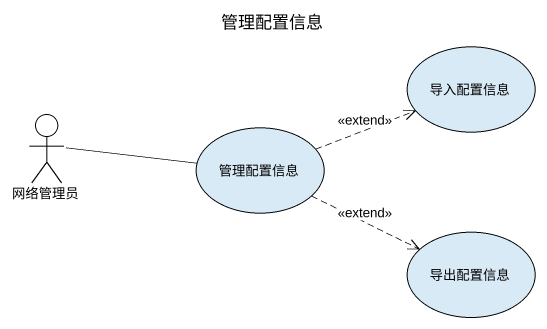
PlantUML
@startuml
title 管理配置信息
usecase 导入配置信息
actor 网络管理员
usecase 管理配置信息
usecase 导出配置信息
网络管理员 -right- 管理配置信息
管理配置信息 .right.> 导入配置信息 : <<extend>>
管理配置信息 .right.> 导出配置信息 : <<extend>>
@enduml
